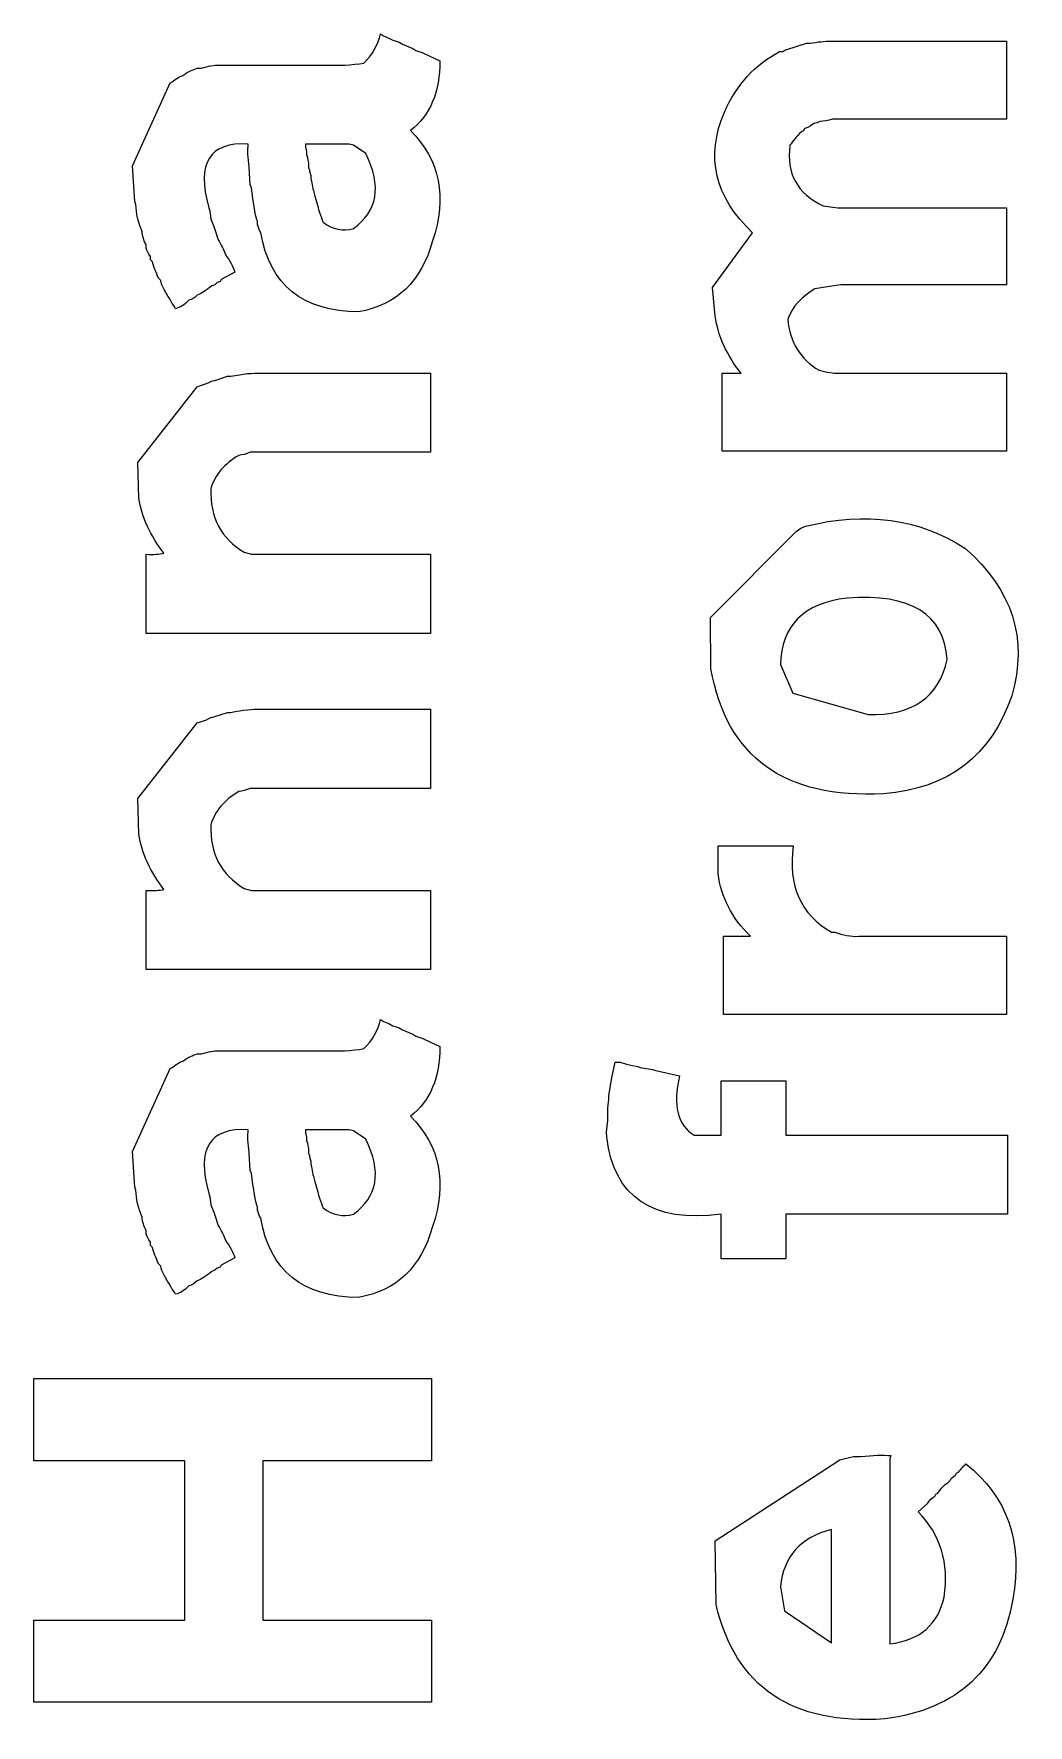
# Model space of a CAD drawing. Header units: millimetres. Extents: x 20 to 320, y 25 to 75.
# Drawn here: x 268.89 to 273.87, y 47.09 to 55.58 of the extents above; entities that cross this region are included whole.
import ezdxf

# ---------------------------------------------------------------- set-up
doc = ezdxf.new("R2010")
doc.units = ezdxf.units.MM
doc.layers.get('0').update_dxf_attribs({"lineweight": 25, "true_color": 0x000000})

msp = doc.modelspace()

# ---------------------------------------------------------------- linework, layer by layer
at = {"color": 3, "lineweight": 0, "true_color": 0x00ff00}
for p, q in [((270.6245, 55.5759), (270.6402, 55.5653)), ((270.6402, 55.5653), (270.6662, 55.555)), ((270.6662, 55.555), (270.6872, 55.5446)), ((270.6872, 55.5446), (270.7028, 55.5393)), ((270.7028, 55.5393), (270.7185, 55.534)), ((270.7185, 55.534), (270.7342, 55.5236)), ((270.7342, 55.5236), (270.7862, 55.5026)), ((270.7862, 55.5026), (270.8018, 55.4923)), ((270.8018, 55.4923), (270.8175, 55.487)), ((272.6632, 55.4973), (272.7622, 55.5287)), ((272.7622, 55.5287), (272.7778, 55.5287)), ((272.8825, 55.539), (273.765, 55.539)), ((273.765, 55.539), (273.765, 55.4503)), ((269.7053, 55.4036), (269.7263, 55.4036)), ((269.815, 55.4193), (270.3266, 55.4193)), ((270.8175, 55.487), (270.8332, 55.482)), ((270.8332, 55.482), (270.8438, 55.4766)), ((270.8438, 55.4766), (270.9221, 55.44)), ((272.6265, 55.4867), (272.6422, 55.4867)), ((273.765, 55.4503), (273.765, 55.4294)), ((273.765, 55.4294), (273.765, 55.4034)), ((273.765, 55.4034), (273.765, 55.3354)), ((269.3803, 54.914), (269.5697, 55.3303)), ((269.5697, 55.3303), (269.58, 55.3357)), ((273.765, 55.3354), (273.765, 55.3144)), ((273.765, 55.3144), (273.765, 55.2257)), ((273.765, 55.2257), (273.765, 55.2101)), ((273.765, 55.2101), (273.765, 55.1474)), ((272.7465, 55.0898), (272.7362, 55.0847)), ((272.7518, 55.1004), (272.7465, 55.0898)), ((272.9555, 55.1474), (272.8928, 55.1474)), ((272.9711, 55.1474), (272.9555, 55.1474)), ((273.0598, 55.1474), (272.9711, 55.1474)), ((273.0808, 55.1474), (273.0598, 55.1474)), ((273.1487, 55.1474), (273.0808, 55.1474)), ((273.2427, 55.1474), (273.1487, 55.1474)), ((273.2584, 55.1474), (273.2427, 55.1474)), ((273.3314, 55.1474), (273.2584, 55.1474)), ((273.368, 55.1474), (273.3314, 55.1474)), ((273.441, 55.1474), (273.368, 55.1474)), ((273.5037, 55.1474), (273.441, 55.1474)), ((273.5194, 55.1474), (273.5037, 55.1474)), ((273.6083, 55.1474), (273.5194, 55.1474)), ((273.629, 55.1474), (273.6083, 55.1474)), ((273.65, 55.1474), (273.629, 55.1474)), ((273.671, 55.1474), (273.65, 55.1474)), ((273.7387, 55.1474), (273.671, 55.1474)), ((273.765, 55.1474), (273.7387, 55.1474)), ((270.3529, 55.0224), (270.2483, 55.0224)), ((270.2483, 55.0224), (270.2483, 55.0067)), ((270.2483, 55.0067), (270.2536, 54.9857)), ((270.2536, 54.9857), (270.2536, 54.9701)), ((270.3686, 55.0224), (270.3529, 55.0224)), ((270.3892, 55.0224), (270.3686, 55.0224)), ((270.4049, 55.0224), (270.3892, 55.0224)), ((270.4312, 55.0224), (270.4049, 55.0224)), ((270.4469, 55.0224), (270.4312, 55.0224)), ((270.4676, 55.0224), (270.4469, 55.0224)), ((270.4885, 55.0171), (270.4676, 55.0224)), ((270.5512, 54.9754), (270.4885, 55.0171)), ((269.3921, 54.7351), (269.3803, 54.914)), ((269.9716, 54.8187), (269.9663, 54.9074)), ((270.2639, 54.9181), (270.2639, 54.9024)), ((269.977, 54.8031), (269.9716, 54.8187)), ((270.2692, 54.8867), (270.2746, 54.8657)), ((270.2746, 54.8657), (270.2746, 54.8501)), ((270.2746, 54.8501), (270.2796, 54.8291)), ((270.2796, 54.8291), (270.2849, 54.7978)), ((269.3974, 54.7194), (269.3921, 54.7351)), ((269.982, 54.7614), (269.977, 54.8031)), ((269.9976, 54.6671), (269.982, 54.7614)), ((270.2902, 54.7821), (270.2952, 54.7614)), ((270.2952, 54.7614), (270.3006, 54.7457)), ((269.7627, 54.7038), (269.768, 54.6881)), ((269.768, 54.6881), (269.7733, 54.6464)), ((269.7733, 54.6464), (269.789, 54.6098)), ((270.003, 54.6514), (269.9976, 54.6671)), ((272.8458, 54.7138), (272.8825, 54.7088)), ((272.8825, 54.7088), (272.9188, 54.7035)), ((272.9188, 54.7035), (273.765, 54.7035)), ((273.765, 54.7035), (273.765, 54.6825)), ((273.765, 54.6825), (273.765, 54.6668)), ((273.765, 54.6668), (273.765, 54.5728)), ((269.789, 54.6098), (269.794, 54.5941)), ((269.794, 54.5941), (269.8097, 54.5418)), ((270.0083, 54.6201), (270.0083, 54.6358)), ((272.2904, 54.3028), (272.4909, 54.5782)), ((273.765, 54.5728), (273.765, 54.5052)), ((269.4494, 54.5001), (269.4494, 54.5158)), ((273.765, 54.5052), (273.765, 54.4842)), ((273.765, 54.4842), (273.765, 54.3955)), ((269.4704, 54.4428), (269.4704, 54.4585)), ((269.4807, 54.4322), (269.4704, 54.4428)), ((273.765, 54.3955), (273.765, 54.3799)), ((269.5227, 54.3382), (269.512, 54.3488)), ((269.794, 54.3175), (269.7783, 54.3122)), ((269.8046, 54.3278), (269.794, 54.3175)), ((269.8203, 54.3332), (269.8046, 54.3278)), ((269.8253, 54.3435), (269.8203, 54.3332)), ((269.8933, 54.3801), (269.8253, 54.3435)), ((272.3029, 54.1606), (272.2904, 54.3028)), ((272.8981, 54.3119), (272.8041, 54.2962)), ((272.9345, 54.3172), (272.8981, 54.3119)), ((272.9501, 54.3172), (272.9345, 54.3172)), ((273.0024, 54.3172), (272.9501, 54.3172)), ((273.0704, 54.3172), (273.0024, 54.3172)), ((273.1224, 54.3172), (273.0704, 54.3172)), ((273.1904, 54.3172), (273.1224, 54.3172)), ((273.2061, 54.3172), (273.1904, 54.3172)), ((273.2271, 54.3172), (273.2061, 54.3172)), ((273.2477, 54.3172), (273.2271, 54.3172)), ((273.2687, 54.3172), (273.2477, 54.3172)), ((273.2897, 54.3172), (273.2687, 54.3172)), ((273.3837, 54.3172), (273.2897, 54.3172)), ((273.4047, 54.3172), (273.3837, 54.3172)), ((273.4204, 54.3172), (273.4047, 54.3172)), ((273.441, 54.3172), (273.4204, 54.3172)), ((273.462, 54.3172), (273.441, 54.3172)), ((273.556, 54.3172), (273.462, 54.3172)), ((273.577, 54.3172), (273.556, 54.3172)), ((273.5927, 54.3172), (273.577, 54.3172)), ((273.6133, 54.3172), (273.5927, 54.3172)), ((273.6343, 54.3172), (273.6133, 54.3172)), ((273.6553, 54.3172), (273.6343, 54.3172)), ((273.723, 54.3172), (273.6553, 54.3172)), ((273.7387, 54.3172), (273.723, 54.3172)), ((273.765, 54.3172), (273.7387, 54.3172)), ((273.765, 54.3799), (273.765, 54.3172)), ((269.58, 54.2235), (269.5747, 54.2338)), ((269.5904, 54.2078), (269.58, 54.2235)), ((269.5957, 54.1972), (269.5904, 54.2078)), ((269.4071, 53.426), (269.7053, 53.8059)), ((269.7053, 53.8059), (269.721, 53.8112)), ((269.721, 53.8112), (269.7367, 53.8162)), ((269.7367, 53.8162), (269.7523, 53.8216)), ((269.794, 53.8372), (269.8567, 53.8582)), ((269.8567, 53.8582), (269.8723, 53.8582)), ((270.0239, 53.8739), (270.8751, 53.8739)), ((270.8751, 53.8739), (270.8751, 53.7692)), ((272.3392, 53.8366), (272.3392, 53.8733)), ((272.3392, 53.8733), (272.4332, 53.8733)), ((272.3392, 53.795), (272.3392, 53.8366)), ((272.3392, 53.706), (272.3392, 53.795)), ((272.9241, 53.8733), (273.765, 53.8733)), ((273.765, 53.8733), (273.765, 53.7843)), ((270.8751, 53.7692), (270.8751, 53.7432)), ((270.8751, 53.7432), (270.8751, 53.7276)), ((270.8751, 53.7276), (270.8751, 53.7066)), ((270.8751, 53.7066), (270.8751, 53.6859)), ((272.3392, 53.6853), (272.3392, 53.706)), ((273.765, 53.7843), (273.765, 53.7636)), ((273.765, 53.7636), (273.765, 53.7373)), ((273.765, 53.7373), (273.765, 53.6696)), ((270.8751, 53.6859), (270.8751, 53.6649)), ((270.8751, 53.6649), (270.8751, 53.6439)), ((270.8751, 53.6439), (270.8751, 53.5553)), ((272.3392, 53.6173), (272.3392, 53.6853)), ((273.765, 53.6696), (273.765, 53.6487)), ((273.765, 53.6487), (273.765, 53.56)), ((270.8751, 53.5553), (270.8751, 53.5396)), ((270.8751, 53.5396), (270.8751, 53.477)), ((272.3392, 53.5913), (272.3392, 53.6173)), ((272.3392, 53.5703), (272.3392, 53.5913)), ((272.3392, 53.4817), (272.3392, 53.5703)), ((273.765, 53.56), (273.765, 53.5443)), ((273.765, 53.5443), (273.765, 53.4817)), ((269.9926, 53.477), (269.9716, 53.477)), ((270.0866, 53.477), (269.9926, 53.477)), ((270.1073, 53.477), (270.0866, 53.477)), ((270.1229, 53.477), (270.1073, 53.477)), ((270.1386, 53.477), (270.1229, 53.477)), ((270.2326, 53.477), (270.1386, 53.477)), ((270.2849, 53.477), (270.2326, 53.477)), ((270.3422, 53.477), (270.2849, 53.477)), ((270.3632, 53.477), (270.3422, 53.477)), ((270.4676, 53.477), (270.3632, 53.477)), ((270.4832, 53.477), (270.4676, 53.477)), ((270.5042, 53.477), (270.4832, 53.477)), ((270.5199, 53.477), (270.5042, 53.477)), ((270.5462, 53.477), (270.5199, 53.477)), ((270.6035, 53.477), (270.5462, 53.477)), ((270.6765, 53.477), (270.6035, 53.477)), ((270.7812, 53.477), (270.6765, 53.477)), ((270.7968, 53.477), (270.7812, 53.477)), ((270.8175, 53.477), (270.7968, 53.477)), ((270.8332, 53.477), (270.8175, 53.477)), ((270.8595, 53.477), (270.8332, 53.477)), ((270.8751, 53.477), (270.8595, 53.477)), ((272.4019, 53.4817), (272.3392, 53.4817)), ((272.4175, 53.4817), (272.4019, 53.4817)), ((272.5065, 53.4817), (272.4175, 53.4817)), ((272.5272, 53.4817), (272.5065, 53.4817)), ((272.5482, 53.4817), (272.5272, 53.4817)), ((272.5692, 53.4817), (272.5482, 53.4817)), ((272.5899, 53.4817), (272.5692, 53.4817)), ((272.6475, 53.4817), (272.5899, 53.4817)), ((272.7415, 53.4817), (272.6475, 53.4817)), ((272.7622, 53.4817), (272.7415, 53.4817)), ((272.7935, 53.4817), (272.7622, 53.4817)), ((272.8198, 53.4817), (272.7935, 53.4817)), ((272.8511, 53.4817), (272.8198, 53.4817)), ((272.9398, 53.4817), (272.8511, 53.4817)), ((272.9711, 53.4817), (272.9398, 53.4817)), ((273.0078, 53.4817), (272.9711, 53.4817)), ((273.0391, 53.4817), (273.0078, 53.4817)), ((273.0754, 53.4817), (273.0391, 53.4817)), ((273.1068, 53.4817), (273.0754, 53.4817)), ((273.1434, 53.4817), (273.1068, 53.4817)), ((273.1801, 53.4817), (273.1434, 53.4817)), ((273.2427, 53.4817), (273.1801, 53.4817)), ((273.2584, 53.4817), (273.2427, 53.4817)), ((273.3471, 53.4817), (273.2584, 53.4817)), ((273.368, 53.4817), (273.3471, 53.4817)), ((273.436, 53.4817), (273.368, 53.4817)), ((273.462, 53.4817), (273.436, 53.4817)), ((273.483, 53.4817), (273.462, 53.4817)), ((273.509, 53.4817), (273.483, 53.4817)), ((273.53, 53.4817), (273.509, 53.4817)), ((273.5664, 53.4817), (273.53, 53.4817)), ((273.671, 53.4817), (273.5664, 53.4817)), ((273.6867, 53.4817), (273.671, 53.4817)), ((273.7073, 53.4817), (273.6867, 53.4817)), ((273.723, 53.4817), (273.7073, 53.4817)), ((273.7493, 53.4817), (273.723, 53.4817)), ((273.765, 53.4817), (273.7493, 53.4817)), ((269.413, 53.2473), (269.4071, 53.426)), ((272.2799, 52.6479), (272.7102, 53.08)), ((269.4494, 52.9024), (269.4494, 52.965)), ((269.9403, 52.9757), (269.977, 52.965)), ((269.977, 52.965), (270.8751, 52.965)), ((270.8751, 52.965), (270.8751, 52.8607)), ((269.4494, 52.8867), (269.4494, 52.9024)), ((269.4494, 52.7981), (269.4494, 52.8867)), ((270.8751, 52.8607), (270.8751, 52.8347)), ((269.4494, 52.7771), (269.4494, 52.7981)), ((269.4494, 52.7564), (269.4494, 52.7771)), ((270.8751, 52.8347), (270.8751, 52.8191)), ((270.8751, 52.8191), (270.8751, 52.7981)), ((270.8751, 52.7981), (270.8751, 52.7771)), ((270.8751, 52.7771), (270.8751, 52.7564)), ((269.4494, 52.7354), (269.4494, 52.7564)), ((269.4494, 52.7144), (269.4494, 52.7354)), ((269.4494, 52.6988), (269.4494, 52.7144)), ((269.4494, 52.6728), (269.4494, 52.6988)), ((270.8751, 52.7564), (270.8751, 52.7354)), ((270.8751, 52.7354), (270.8751, 52.6467)), ((269.4494, 52.5684), (269.4494, 52.6728)), ((270.8751, 52.6467), (270.8751, 52.6311)), ((270.8751, 52.6311), (270.8751, 52.5684)), ((272.2819, 52.3908), (272.2799, 52.6479)), ((269.512, 52.5684), (269.4494, 52.5684)), ((269.5277, 52.5684), (269.512, 52.5684)), ((269.6167, 52.5684), (269.5277, 52.5684)), ((269.6374, 52.5684), (269.6167, 52.5684)), ((269.6583, 52.5684), (269.6374, 52.5684)), ((269.6793, 52.5684), (269.6583, 52.5684)), ((269.7, 52.5684), (269.6793, 52.5684)), ((269.7577, 52.5684), (269.7, 52.5684)), ((269.8516, 52.5684), (269.7577, 52.5684)), ((269.8723, 52.5684), (269.8516, 52.5684)), ((269.9036, 52.5684), (269.8723, 52.5684)), ((269.93, 52.5684), (269.9036, 52.5684)), ((269.9613, 52.5684), (269.93, 52.5684)), ((270.0499, 52.5684), (269.9613, 52.5684)), ((270.0813, 52.5684), (270.0499, 52.5684)), ((270.1179, 52.5684), (270.0813, 52.5684)), ((270.1493, 52.5684), (270.1179, 52.5684)), ((270.1856, 52.5684), (270.1493, 52.5684)), ((270.2169, 52.5684), (270.1856, 52.5684)), ((270.2536, 52.5684), (270.2169, 52.5684)), ((270.2902, 52.5684), (270.2536, 52.5684)), ((270.3529, 52.5684), (270.2902, 52.5684)), ((270.3686, 52.5684), (270.3529, 52.5684)), ((270.4572, 52.5684), (270.3686, 52.5684)), ((270.4782, 52.5684), (270.4572, 52.5684)), ((270.5462, 52.5684), (270.4782, 52.5684)), ((270.5722, 52.5684), (270.5462, 52.5684)), ((270.5932, 52.5684), (270.5722, 52.5684)), ((270.6192, 52.5684), (270.5932, 52.5684)), ((270.6402, 52.5684), (270.6192, 52.5684)), ((270.6765, 52.5684), (270.6402, 52.5684)), ((270.7812, 52.5684), (270.6765, 52.5684)), ((270.7968, 52.5684), (270.7812, 52.5684)), ((270.8175, 52.5684), (270.7968, 52.5684)), ((270.8332, 52.5684), (270.8175, 52.5684)), ((270.8595, 52.5684), (270.8332, 52.5684)), ((270.8751, 52.5684), (270.8595, 52.5684)), ((272.6318, 52.4115), (272.6931, 52.2693)), ((272.6931, 52.2693), (273.0704, 52.1609)), ((270.0239, 52.1875), (270.8751, 52.1875)), ((270.8751, 52.1875), (270.8751, 52.0828)), ((269.4071, 51.7396), (269.7053, 52.1195)), ((269.7053, 52.1195), (269.721, 52.1248)), ((269.721, 52.1248), (269.7367, 52.1298)), ((269.7367, 52.1298), (269.7523, 52.1352)), ((269.794, 52.1508), (269.8567, 52.1718)), ((269.8567, 52.1718), (269.8723, 52.1718)), ((270.8751, 52.0828), (270.8751, 52.0568)), ((270.8751, 52.0568), (270.8751, 52.0412)), ((270.8751, 52.0412), (270.8751, 52.0202)), ((270.8751, 52.0202), (270.8751, 51.9995)), ((270.8751, 51.9995), (270.8751, 51.9785)), ((270.8751, 51.9785), (270.8751, 51.9575)), ((270.8751, 51.9575), (270.8751, 51.8689)), ((270.8751, 51.8689), (270.8751, 51.8532)), ((270.8751, 51.8532), (270.8751, 51.7905)), ((269.9926, 51.7905), (269.9716, 51.7905)), ((270.0866, 51.7905), (269.9926, 51.7905)), ((270.1073, 51.7905), (270.0866, 51.7905)), ((270.1229, 51.7905), (270.1073, 51.7905)), ((270.1386, 51.7905), (270.1229, 51.7905)), ((270.2326, 51.7905), (270.1386, 51.7905)), ((270.2849, 51.7905), (270.2326, 51.7905)), ((270.3422, 51.7905), (270.2849, 51.7905)), ((270.3632, 51.7905), (270.3422, 51.7905)), ((270.4676, 51.7905), (270.3632, 51.7905)), ((270.4832, 51.7905), (270.4676, 51.7905)), ((270.5042, 51.7905), (270.4832, 51.7905)), ((270.5199, 51.7905), (270.5042, 51.7905)), ((270.5462, 51.7905), (270.5199, 51.7905)), ((270.6035, 51.7905), (270.5462, 51.7905)), ((270.6765, 51.7905), (270.6035, 51.7905)), ((270.7812, 51.7905), (270.6765, 51.7905)), ((270.7968, 51.7905), (270.7812, 51.7905)), ((270.8175, 51.7905), (270.7968, 51.7905)), ((270.8332, 51.7905), (270.8175, 51.7905)), ((270.8595, 51.7905), (270.8332, 51.7905)), ((270.8751, 51.7905), (270.8595, 51.7905)), ((269.413, 51.5609), (269.4071, 51.7396)), ((272.3185, 51.3987), (272.3185, 51.5033)), ((272.3185, 51.5033), (272.6945, 51.5033)), ((272.3185, 51.383), (272.3185, 51.3987)), ((272.3185, 51.3623), (272.3185, 51.383)), ((269.4494, 51.216), (269.4494, 51.2786)), ((269.9403, 51.2893), (269.977, 51.2786)), ((269.977, 51.2786), (270.8751, 51.2786)), ((270.8751, 51.2786), (270.8751, 51.1743)), ((269.4494, 51.2003), (269.4494, 51.216)), ((269.4494, 51.1117), (269.4494, 51.2003)), ((270.8751, 51.1743), (270.8751, 51.1483)), ((269.4494, 51.0907), (269.4494, 51.1117)), ((269.4494, 51.07), (269.4494, 51.0907)), ((270.8751, 51.1483), (270.8751, 51.1327)), ((270.8751, 51.1327), (270.8751, 51.1117)), ((270.8751, 51.1117), (270.8751, 51.0907)), ((270.8751, 51.0907), (270.8751, 51.07)), ((269.4494, 51.049), (269.4494, 51.07)), ((269.4494, 51.028), (269.4494, 51.049)), ((269.4494, 51.0124), (269.4494, 51.028)), ((269.4494, 50.9863), (269.4494, 51.0124)), ((270.8751, 51.07), (270.8751, 51.049)), ((270.8751, 51.049), (270.8751, 50.9603)), ((272.3446, 50.9861), (272.3446, 51.0487)), ((272.3446, 51.0487), (272.4802, 51.0487)), ((272.8875, 51.0697), (272.9031, 51.0697)), ((273.0234, 51.0487), (273.765, 51.0487)), ((273.765, 51.0487), (273.765, 50.9601)), ((269.4494, 50.882), (269.4494, 50.9863)), ((270.8751, 50.9603), (270.8751, 50.9447)), ((270.8751, 50.9447), (270.8751, 50.882)), ((272.3446, 50.9704), (272.3446, 50.9861)), ((272.3446, 50.8817), (272.3446, 50.9704)), ((273.765, 50.9601), (273.765, 50.9391)), ((273.765, 50.9391), (273.765, 50.9131)), ((273.765, 50.9131), (273.765, 50.8451)), ((269.512, 50.882), (269.4494, 50.882)), ((269.5277, 50.882), (269.512, 50.882)), ((269.6167, 50.882), (269.5277, 50.882)), ((269.6374, 50.882), (269.6167, 50.882)), ((269.6583, 50.882), (269.6374, 50.882)), ((269.6793, 50.882), (269.6583, 50.882)), ((269.7, 50.882), (269.6793, 50.882)), ((269.7577, 50.882), (269.7, 50.882)), ((269.8516, 50.882), (269.7577, 50.882)), ((269.8723, 50.882), (269.8516, 50.882)), ((269.9036, 50.882), (269.8723, 50.882)), ((269.93, 50.882), (269.9036, 50.882)), ((269.9613, 50.882), (269.93, 50.882)), ((270.0499, 50.882), (269.9613, 50.882)), ((270.0813, 50.882), (270.0499, 50.882)), ((270.1179, 50.882), (270.0813, 50.882)), ((270.1493, 50.882), (270.1179, 50.882)), ((270.1856, 50.882), (270.1493, 50.882)), ((270.2169, 50.882), (270.1856, 50.882)), ((270.2536, 50.882), (270.2169, 50.882)), ((270.2902, 50.882), (270.2536, 50.882)), ((270.3529, 50.882), (270.2902, 50.882)), ((270.3686, 50.882), (270.3529, 50.882)), ((270.4572, 50.882), (270.3686, 50.882)), ((270.4782, 50.882), (270.4572, 50.882)), ((270.5462, 50.882), (270.4782, 50.882)), ((270.5722, 50.882), (270.5462, 50.882)), ((270.5932, 50.882), (270.5722, 50.882)), ((270.6192, 50.882), (270.5932, 50.882)), ((270.6402, 50.882), (270.6192, 50.882)), ((270.6765, 50.882), (270.6402, 50.882)), ((270.7812, 50.882), (270.6765, 50.882)), ((270.7968, 50.882), (270.7812, 50.882)), ((270.8175, 50.882), (270.7968, 50.882)), ((270.8332, 50.882), (270.8175, 50.882)), ((270.8595, 50.882), (270.8332, 50.882)), ((270.8751, 50.882), (270.8595, 50.882)), ((272.3446, 50.8607), (272.3446, 50.8817)), ((272.3446, 50.7931), (272.3446, 50.8607)), ((273.765, 50.8451), (273.765, 50.8244)), ((273.765, 50.8244), (273.765, 50.7354)), ((272.3446, 50.7668), (272.3446, 50.7931)), ((272.3446, 50.7461), (272.3446, 50.7668)), ((272.3446, 50.6571), (272.3446, 50.7461)), ((272.4072, 50.6571), (272.3446, 50.6571)), ((272.4229, 50.6571), (272.4072, 50.6571)), ((272.5115, 50.6571), (272.4229, 50.6571)), ((272.5325, 50.6571), (272.5115, 50.6571)), ((272.5535, 50.6571), (272.5325, 50.6571)), ((272.5742, 50.6571), (272.5535, 50.6571)), ((272.5952, 50.6571), (272.5742, 50.6571)), ((272.6525, 50.6571), (272.5952, 50.6571)), ((272.7465, 50.6571), (272.6525, 50.6571)), ((272.7675, 50.6571), (272.7465, 50.6571)), ((272.7988, 50.6571), (272.7675, 50.6571)), ((272.8248, 50.6571), (272.7988, 50.6571)), ((272.8561, 50.6571), (272.8248, 50.6571)), ((272.8928, 50.6571), (272.8561, 50.6571)), ((272.9241, 50.6571), (272.8928, 50.6571)), ((272.9608, 50.6571), (272.9241, 50.6571)), ((273.1224, 50.6571), (272.9608, 50.6571)), ((273.1381, 50.6571), (273.1224, 50.6571)), ((273.1538, 50.6571), (273.1381, 50.6571)), ((273.2584, 50.6571), (273.1538, 50.6571)), ((273.3001, 50.6571), (273.2584, 50.6571)), ((273.3417, 50.6571), (273.3001, 50.6571)), ((273.3837, 50.6571), (273.3417, 50.6571)), ((273.4254, 50.6571), (273.3837, 50.6571)), ((273.53, 50.6571), (273.4254, 50.6571)), ((273.5664, 50.6571), (273.53, 50.6571)), ((273.671, 50.6571), (273.5664, 50.6571)), ((273.6867, 50.6571), (273.671, 50.6571)), ((273.7073, 50.6571), (273.6867, 50.6571)), ((273.723, 50.6571), (273.7073, 50.6571)), ((273.7493, 50.6571), (273.723, 50.6571)), ((273.765, 50.6571), (273.7493, 50.6571)), ((273.765, 50.7354), (273.765, 50.7198)), ((273.765, 50.7198), (273.765, 50.6571)), ((270.6245, 50.6317), (270.6402, 50.6211)), ((270.6402, 50.6211), (270.6662, 50.6107)), ((270.6662, 50.6107), (270.6872, 50.6004)), ((270.6872, 50.6004), (270.7028, 50.5951)), ((270.7028, 50.5951), (270.7185, 50.5897)), ((270.7185, 50.5897), (270.7342, 50.5794)), ((270.7342, 50.5794), (270.7862, 50.5584)), ((270.7862, 50.5584), (270.8018, 50.5481)), ((270.8018, 50.5481), (270.8175, 50.5427)), ((270.8175, 50.5427), (270.8332, 50.5377)), ((270.8332, 50.5377), (270.8438, 50.5324)), ((270.8438, 50.5324), (270.9221, 50.4957)), ((269.7053, 50.4594), (269.7263, 50.4594)), ((269.815, 50.4751), (270.3266, 50.4751)), ((271.7857, 50.3391), (271.8013, 50.4174)), ((271.8013, 50.4174), (271.8276, 50.4174)), ((271.8276, 50.4174), (271.859, 50.4068)), ((271.859, 50.4068), (271.8796, 50.4018)), ((271.8796, 50.4018), (271.9163, 50.3965)), ((269.3803, 49.9697), (269.5697, 50.3861)), ((269.5697, 50.3861), (269.58, 50.3914)), ((271.77, 50.2502), (271.7857, 50.3391)), ((271.9163, 50.3965), (271.9266, 50.3911)), ((271.9266, 50.3911), (271.9893, 50.3808)), ((271.9893, 50.3808), (272.005, 50.3755)), ((272.005, 50.3755), (272.1253, 50.3495)), ((272.3342, 50.2188), (272.3342, 50.3235)), ((272.3342, 50.3235), (272.6578, 50.3235)), ((272.6578, 50.3235), (272.6578, 50.2502)), ((271.77, 50.2295), (271.77, 50.2502)), ((272.6578, 50.2502), (272.6578, 50.2345)), ((272.6578, 50.2345), (272.6578, 50.2085)), ((271.765, 50.1562), (271.765, 50.1718)), ((271.765, 50.1405), (271.765, 50.1562)), ((272.3342, 50.2032), (272.3342, 50.2188)), ((272.3342, 50.1825), (272.3342, 50.2032)), ((272.3342, 50.1668), (272.3342, 50.1825)), ((272.3342, 50.1405), (272.3342, 50.1668)), ((272.6578, 50.2085), (272.6578, 50.1928)), ((272.6578, 50.1928), (272.6578, 50.1718)), ((272.6578, 50.1718), (272.6578, 50.1562)), ((272.6578, 50.1562), (272.6578, 50.0518)), ((270.3529, 50.0781), (270.2483, 50.0781)), ((270.2483, 50.0781), (270.2483, 50.0625)), ((270.2483, 50.0625), (270.2536, 50.0415)), ((270.3686, 50.0781), (270.3529, 50.0781)), ((270.3892, 50.0781), (270.3686, 50.0781)), ((270.4049, 50.0781), (270.3892, 50.0781)), ((270.4312, 50.0781), (270.4049, 50.0781)), ((270.4469, 50.0781), (270.4312, 50.0781)), ((270.4676, 50.0781), (270.4469, 50.0781)), ((270.4885, 50.0728), (270.4676, 50.0781)), ((270.5512, 50.0311), (270.4885, 50.0728)), ((271.7584, 50.0656), (271.765, 50.1248)), ((271.7597, 50.0415), (271.7584, 50.0656)), ((271.765, 50.1248), (271.765, 50.1405)), ((272.3342, 50.1248), (272.3342, 50.1405)), ((272.3342, 50.0518), (272.3342, 50.1248)), ((270.2536, 50.0415), (270.2536, 50.0258)), ((270.2639, 49.9738), (270.2639, 49.9582)), ((272.1982, 50.0518), (272.3342, 50.0518)), ((272.6578, 50.0518), (273.77, 50.0518)), ((273.77, 50.0518), (273.77, 49.9472)), ((269.3921, 49.7909), (269.3803, 49.9697)), ((269.9716, 49.8745), (269.9663, 49.9632)), ((270.2692, 49.9425), (270.2746, 49.9215)), ((270.2746, 49.9215), (270.2746, 49.9058)), ((270.2746, 49.9058), (270.2796, 49.8848)), ((273.77, 49.9472), (273.77, 49.9212)), ((273.77, 49.9212), (273.77, 49.9055)), ((273.77, 49.9055), (273.77, 49.8846)), ((269.977, 49.8588), (269.9716, 49.8745)), ((269.982, 49.8172), (269.977, 49.8588)), ((269.9976, 49.7229), (269.982, 49.8172)), ((270.2796, 49.8848), (270.2849, 49.8535)), ((270.2902, 49.8379), (270.2952, 49.8172)), ((270.2952, 49.8172), (270.3006, 49.8015)), ((273.77, 49.8846), (273.77, 49.8639)), ((273.77, 49.8639), (273.77, 49.8429)), ((273.77, 49.8429), (273.77, 49.8219)), ((273.77, 49.8219), (273.77, 49.7332)), ((269.3974, 49.7752), (269.3921, 49.7909)), ((269.7627, 49.7595), (269.768, 49.7439)), ((269.768, 49.7439), (269.7733, 49.7022)), ((270.003, 49.7072), (269.9976, 49.7229)), ((273.77, 49.7332), (273.77, 49.7176)), ((269.7733, 49.7022), (269.789, 49.6655)), ((269.789, 49.6655), (269.794, 49.6499)), ((269.794, 49.6499), (269.8097, 49.5976)), ((270.0083, 49.6759), (270.0083, 49.6915)), ((272.3342, 49.5609), (272.3342, 49.6549)), ((272.7205, 49.6549), (272.6578, 49.6549)), ((272.6578, 49.6549), (272.6578, 49.6026)), ((272.7362, 49.6549), (272.7205, 49.6549)), ((272.8248, 49.6549), (272.7362, 49.6549)), ((272.8458, 49.6549), (272.8248, 49.6549)), ((272.8668, 49.6549), (272.8458, 49.6549)), ((272.8875, 49.6549), (272.8668, 49.6549)), ((272.9085, 49.6549), (272.8875, 49.6549)), ((272.9658, 49.6549), (272.9085, 49.6549)), ((273.0598, 49.6549), (272.9658, 49.6549)), ((273.0808, 49.6549), (273.0598, 49.6549)), ((273.1121, 49.6549), (273.0808, 49.6549)), ((273.1381, 49.6549), (273.1121, 49.6549)), ((273.1694, 49.6549), (273.1381, 49.6549)), ((273.2061, 49.6549), (273.1694, 49.6549)), ((273.2374, 49.6549), (273.2061, 49.6549)), ((273.2741, 49.6549), (273.2374, 49.6549)), ((273.436, 49.6549), (273.2741, 49.6549)), ((273.4517, 49.6549), (273.436, 49.6549)), ((273.4674, 49.6549), (273.4517, 49.6549)), ((273.509, 49.6549), (273.4674, 49.6549)), ((273.5507, 49.6549), (273.509, 49.6549)), ((273.6553, 49.6549), (273.5507, 49.6549)), ((273.671, 49.6549), (273.6553, 49.6549)), ((273.6867, 49.6549), (273.671, 49.6549)), ((273.7283, 49.6549), (273.6867, 49.6549)), ((273.77, 49.6549), (273.7283, 49.6549)), ((273.77, 49.7176), (273.77, 49.6549)), ((269.4494, 49.5559), (269.4494, 49.5716)), ((272.3342, 49.5399), (272.3342, 49.5609)), ((272.6578, 49.6026), (272.6578, 49.5819)), ((272.6578, 49.5819), (272.6578, 49.5609)), ((272.6578, 49.5609), (272.6578, 49.5453)), ((269.4704, 49.4986), (269.4704, 49.5142)), ((269.4807, 49.4879), (269.4704, 49.4986)), ((272.3342, 49.5243), (272.3342, 49.5399)), ((272.3342, 49.5036), (272.3342, 49.5243)), ((272.3342, 49.4826), (272.3342, 49.5036)), ((272.3342, 49.4303), (272.3342, 49.4826)), ((272.6578, 49.5453), (272.6578, 49.5243)), ((272.6578, 49.5243), (272.6578, 49.4303)), ((269.5227, 49.3939), (269.512, 49.4046)), ((269.8046, 49.3836), (269.794, 49.3733)), ((269.8203, 49.3889), (269.8046, 49.3836)), ((269.8253, 49.3993), (269.8203, 49.3889)), ((269.8933, 49.4359), (269.8253, 49.3993)), ((272.3969, 49.4303), (272.3342, 49.4303)), ((272.4125, 49.4303), (272.3969, 49.4303)), ((272.5012, 49.4303), (272.4125, 49.4303)), ((272.5222, 49.4303), (272.5012, 49.4303)), ((272.5899, 49.4303), (272.5222, 49.4303)), ((272.6162, 49.4303), (272.5899, 49.4303)), ((272.6368, 49.4303), (272.6162, 49.4303)), ((272.6578, 49.4303), (272.6368, 49.4303)), ((269.794, 49.3733), (269.7783, 49.3679)), ((269.58, 49.2793), (269.5747, 49.2896)), ((269.5904, 49.2636), (269.58, 49.2793)), ((269.5957, 49.253), (269.5904, 49.2636)), ((268.8855, 48.7937), (268.8855, 48.8303)), ((268.8855, 48.8303), (270.8801, 48.8303)), ((268.8855, 48.752), (268.8855, 48.7937)), ((270.8801, 48.8303), (270.8801, 48.7624)), ((268.8855, 48.6634), (268.8855, 48.752)), ((270.8801, 48.7624), (270.8801, 48.7417)), ((270.8801, 48.7417), (270.8801, 48.6477)), ((268.8855, 48.6424), (268.8855, 48.6634)), ((268.8855, 48.6214), (268.8855, 48.6424)), ((268.8855, 48.6007), (268.8855, 48.6214)), ((270.8801, 48.6477), (270.8801, 48.6267)), ((270.8801, 48.6267), (270.8801, 48.6057)), ((268.8855, 48.5067), (268.8855, 48.6007)), ((270.8801, 48.6057), (270.8801, 48.585)), ((270.8801, 48.585), (270.8801, 48.4961)), ((268.8855, 48.4857), (268.8855, 48.5067)), ((268.8855, 48.4177), (268.8855, 48.4857)), ((270.8801, 48.4961), (270.8801, 48.4804)), ((270.8801, 48.4804), (270.8801, 48.4177)), ((268.9481, 48.4177), (268.8855, 48.4177)), ((268.9638, 48.4177), (268.9481, 48.4177)), ((269.0525, 48.4177), (268.9638, 48.4177)), ((269.0734, 48.4177), (269.0525, 48.4177)), ((269.0944, 48.4177), (269.0734, 48.4177)), ((269.1151, 48.4177), (269.0944, 48.4177)), ((269.1361, 48.4177), (269.1151, 48.4177)), ((269.1937, 48.4177), (269.1361, 48.4177)), ((269.2877, 48.4177), (269.1937, 48.4177)), ((269.3084, 48.4177), (269.2877, 48.4177)), ((269.3397, 48.4177), (269.3084, 48.4177)), ((269.3661, 48.4177), (269.3397, 48.4177)), ((269.3974, 48.4177), (269.3661, 48.4177)), ((269.4337, 48.4177), (269.3974, 48.4177)), ((269.5384, 48.4177), (269.4337, 48.4177)), ((269.5747, 48.4177), (269.5384, 48.4177)), ((269.606, 48.4177), (269.5747, 48.4177)), ((269.6427, 48.4177), (269.606, 48.4177)), ((269.6427, 48.3551), (269.6427, 48.4177)), ((270.0969, 48.4177), (270.0343, 48.4177)), ((270.0343, 48.4177), (270.0343, 48.3864)), ((270.0343, 48.3864), (270.0343, 48.3501)), ((270.1126, 48.4177), (270.0969, 48.4177)), ((270.2013, 48.4177), (270.1126, 48.4177)), ((270.2223, 48.4177), (270.2013, 48.4177)), ((270.2432, 48.4177), (270.2223, 48.4177)), ((270.2639, 48.4177), (270.2432, 48.4177)), ((270.2849, 48.4177), (270.2639, 48.4177)), ((270.3422, 48.4177), (270.2849, 48.4177)), ((270.4362, 48.4177), (270.3422, 48.4177)), ((270.4572, 48.4177), (270.4362, 48.4177)), ((270.4885, 48.4177), (270.4572, 48.4177)), ((270.5149, 48.4177), (270.4885, 48.4177)), ((270.5462, 48.4177), (270.5149, 48.4177)), ((270.5825, 48.4177), (270.5462, 48.4177)), ((270.6139, 48.4177), (270.5825, 48.4177)), ((270.6505, 48.4177), (270.6139, 48.4177)), ((270.8125, 48.4177), (270.6505, 48.4177)), ((270.8281, 48.4177), (270.8125, 48.4177)), ((270.8438, 48.4177), (270.8281, 48.4177)), ((270.8801, 48.4177), (270.8438, 48.4177)), ((272.3034, 48.0166), (272.9295, 48.4234)), ((272.9295, 48.4234), (272.9971, 48.4391)), ((272.9971, 48.4391), (273.0338, 48.4391)), ((273.1851, 48.4441), (273.1801, 48.4284)), ((273.1801, 48.4284), (273.1801, 48.4128)), ((273.1801, 48.4128), (273.1801, 48.3084)), ((273.5144, 48.3554), (273.5247, 48.3607)), ((269.6427, 48.3394), (269.6427, 48.3551)), ((269.6427, 48.2508), (269.6427, 48.3394)), ((270.0343, 48.3501), (270.0343, 48.3187)), ((270.0343, 48.3187), (270.0343, 48.2298)), ((273.1801, 48.3084), (273.1801, 48.2928)), ((273.1801, 48.2928), (273.1801, 48.2771)), ((273.1801, 48.2771), (273.1801, 48.1151)), ((273.4567, 48.2981), (273.4724, 48.3084)), ((273.483, 48.3188), (273.488, 48.3294)), ((273.488, 48.3294), (273.4987, 48.3398)), ((273.4987, 48.3398), (273.509, 48.3451)), ((273.509, 48.3451), (273.5144, 48.3554)), ((269.6427, 48.2298), (269.6427, 48.2508)), ((269.6427, 48.1621), (269.6427, 48.2298)), ((270.0343, 48.2298), (270.0343, 48.1984)), ((270.0343, 48.1984), (270.0343, 48.1724)), ((273.3211, 48.1621), (273.368, 48.2041)), ((273.4047, 48.2404), (273.4097, 48.2511)), ((273.4097, 48.2511), (273.4204, 48.2561)), ((269.6427, 48.1358), (269.6427, 48.1621)), ((269.6427, 48.1151), (269.6427, 48.1358)), ((269.6427, 48.0261), (269.6427, 48.1151)), ((270.0343, 48.1724), (270.0343, 48.1411)), ((270.0343, 48.1411), (270.0343, 48.1201)), ((270.0343, 48.1201), (270.0343, 48.0261)), ((273.1801, 48.1151), (273.1801, 48.0788)), ((269.6427, 48.0001), (269.6427, 48.0261)), ((270.0343, 48.0261), (270.0343, 47.9688)), ((272.8875, 47.9691), (272.8875, 48.0735)), ((273.1801, 48.0788), (273.1801, 48.0475)), ((273.1801, 48.0475), (273.1801, 48.0108)), ((269.6427, 47.8958), (269.6427, 48.0001)), ((270.0343, 47.9688), (270.0343, 47.9478)), ((270.0343, 47.9478), (270.0343, 47.9271)), ((272.3079, 47.6975), (272.3034, 48.0166)), ((272.8875, 47.9535), (272.8875, 47.9691)), ((272.8875, 47.9325), (272.8875, 47.9535)), ((273.1801, 48.0108), (273.1801, 47.9795)), ((273.1801, 47.9795), (273.1801, 47.9535)), ((273.1801, 47.9535), (273.1801, 47.9221)), ((269.6427, 47.7912), (269.6427, 47.8958)), ((270.0343, 47.9271), (270.0343, 47.9061)), ((270.0343, 47.9061), (270.0343, 47.8852)), ((270.0343, 47.8852), (270.0343, 47.7965)), ((272.8875, 47.9168), (272.8875, 47.9325)), ((272.8875, 47.8908), (272.8875, 47.9168)), ((272.8875, 47.8752), (272.8875, 47.8908)), ((272.8875, 47.8018), (272.8875, 47.8752)), ((273.1801, 47.9221), (273.1801, 47.9012)), ((273.1801, 47.9012), (273.1801, 47.8072)), ((269.6427, 47.7755), (269.6427, 47.7912)), ((269.6427, 47.7548), (269.6427, 47.7755)), ((270.0343, 47.7965), (270.0343, 47.7808)), ((270.0343, 47.7808), (270.0343, 47.7182)), ((272.6318, 47.7862), (272.6506, 47.666)), ((272.8875, 47.6399), (272.8875, 47.8018)), ((273.1801, 47.8072), (273.1801, 47.7498)), ((269.6427, 47.7392), (269.6427, 47.7548)), ((269.6427, 47.7129), (269.6427, 47.7392)), ((269.6427, 47.6972), (269.6427, 47.7129)), ((269.6427, 47.6765), (269.6427, 47.6972)), ((270.0343, 47.7182), (270.0343, 47.7025)), ((270.0343, 47.7025), (270.0343, 47.6869)), ((270.0343, 47.6869), (270.0343, 47.6189)), ((273.1801, 47.7498), (273.1801, 47.7289)), ((273.1801, 47.7289), (273.1801, 47.7079)), ((273.1801, 47.7079), (273.1801, 47.6872)), ((273.1801, 47.6872), (273.1801, 47.6662)), ((268.8855, 47.5562), (268.8855, 47.6189)), ((268.8855, 47.6189), (269.6427, 47.6189)), ((269.6427, 47.6189), (269.6427, 47.6765)), ((270.0343, 47.6189), (270.8801, 47.6189)), ((270.8801, 47.6189), (270.8801, 47.5512)), ((272.6506, 47.666), (272.8875, 47.5042)), ((272.8875, 47.5722), (272.8875, 47.6399)), ((273.1801, 47.6662), (273.1801, 47.5772)), ((268.8855, 47.5405), (268.8855, 47.5562)), ((268.8855, 47.4519), (268.8855, 47.5405)), ((270.8801, 47.5512), (270.8801, 47.5302)), ((270.8801, 47.5302), (270.8801, 47.4362)), ((272.8875, 47.5356), (272.8875, 47.5722)), ((272.8875, 47.5042), (272.8875, 47.5356)), ((273.1801, 47.5772), (273.1801, 47.5616)), ((273.1801, 47.5616), (273.1801, 47.4989)), ((268.8855, 47.4309), (268.8855, 47.4519)), ((268.8855, 47.4099), (268.8855, 47.4309)), ((270.8801, 47.4362), (270.8801, 47.4152)), ((268.8855, 47.3892), (268.8855, 47.4099)), ((268.8855, 47.2952), (268.8855, 47.3892)), ((270.8801, 47.4152), (270.8801, 47.3942)), ((270.8801, 47.3942), (270.8801, 47.3736)), ((270.8801, 47.3736), (270.8801, 47.2846)), ((268.8855, 47.2743), (268.8855, 47.2952)), ((268.8855, 47.2063), (268.8855, 47.2743)), ((270.8801, 47.2846), (270.8801, 47.2689)), ((270.8801, 47.2689), (270.8801, 47.2063)), ((268.9481, 47.2063), (268.8855, 47.2063)), ((268.9638, 47.2063), (268.9481, 47.2063)), ((269.0525, 47.2063), (268.9638, 47.2063)), ((269.0734, 47.2063), (269.0525, 47.2063)), ((269.0944, 47.2063), (269.0734, 47.2063)), ((269.1151, 47.2063), (269.0944, 47.2063)), ((269.1361, 47.2063), (269.1151, 47.2063)), ((269.1937, 47.2063), (269.1361, 47.2063)), ((269.2877, 47.2063), (269.1937, 47.2063)), ((269.3084, 47.2063), (269.2877, 47.2063)), ((269.3397, 47.2063), (269.3084, 47.2063)), ((269.3661, 47.2063), (269.3397, 47.2063)), ((269.3974, 47.2063), (269.3661, 47.2063)), ((269.4337, 47.2063), (269.3974, 47.2063)), ((269.465, 47.2063), (269.4337, 47.2063)), ((269.5017, 47.2063), (269.465, 47.2063)), ((269.6637, 47.2063), (269.5017, 47.2063)), ((269.6793, 47.2063), (269.6637, 47.2063)), ((269.695, 47.2063), (269.6793, 47.2063)), ((269.7367, 47.2063), (269.695, 47.2063)), ((269.7783, 47.2063), (269.7367, 47.2063)), ((269.8203, 47.2063), (269.7783, 47.2063)), ((269.8567, 47.2063), (269.8203, 47.2063)), ((269.9193, 47.2063), (269.8567, 47.2063)), ((269.935, 47.2063), (269.9193, 47.2063)), ((270.0239, 47.2063), (269.935, 47.2063)), ((270.0446, 47.2063), (270.0239, 47.2063)), ((270.1126, 47.2063), (270.0446, 47.2063)), ((270.1386, 47.2063), (270.1126, 47.2063)), ((270.1596, 47.2063), (270.1386, 47.2063)), ((270.2223, 47.2063), (270.1596, 47.2063)), ((270.2379, 47.2063), (270.2223, 47.2063)), ((270.3266, 47.2063), (270.2379, 47.2063)), ((270.3476, 47.2063), (270.3266, 47.2063)), ((270.4156, 47.2063), (270.3476, 47.2063)), ((270.4416, 47.2063), (270.4156, 47.2063)), ((270.4625, 47.2063), (270.4416, 47.2063)), ((270.4885, 47.2063), (270.4625, 47.2063)), ((270.5095, 47.2063), (270.4885, 47.2063)), ((270.6139, 47.2063), (270.5095, 47.2063)), ((270.6295, 47.2063), (270.6139, 47.2063)), ((270.6715, 47.2063), (270.6295, 47.2063)), ((270.7132, 47.2063), (270.6715, 47.2063)), ((270.8072, 47.2063), (270.7132, 47.2063)), ((270.8281, 47.2063), (270.8072, 47.2063)), ((270.8438, 47.2063), (270.8281, 47.2063)), ((270.8645, 47.2063), (270.8438, 47.2063)), ((270.8801, 47.2063), (270.8645, 47.2063))]:
    msp.add_line(p, q, dxfattribs=at)
for points in [[(270.5409, 55.4296), (270.5851, 55.4723), (270.613, 55.521), (270.6245, 55.5759)], [(272.6422, 55.4867), (272.6457, 55.4911), (272.6492, 55.4928), (272.6525, 55.492)], [(272.6525, 55.492), (272.6561, 55.4964), (272.6596, 55.4982), (272.6632, 55.4973)], [(272.7778, 55.5287), (272.8179, 55.5356), (272.8528, 55.539), (272.8825, 55.539)], [(269.6323, 55.367), (269.6593, 55.3852), (269.6836, 55.3974), (269.7053, 55.4036)], [(269.7263, 55.4036), (269.7602, 55.4141), (269.7897, 55.4193), (269.815, 55.4193)], [(270.3266, 55.4193), (270.4128, 55.4158), (270.4843, 55.4192), (270.5409, 55.4296)], [(270.9221, 55.44), (270.923, 55.2852), (270.8742, 55.1687), (270.7758, 55.0904)], [(272.3499, 55.1837), (272.4115, 55.3214), (272.5037, 55.4224), (272.6265, 55.4867)], [(269.58, 55.3357), (269.5974, 55.3497), (269.6148, 55.3601), (269.6323, 55.367)], [(272.4909, 54.5782), (272.301, 54.7574), (272.254, 54.9592), (272.3499, 55.1837)], [(270.7758, 55.0904), (270.9237, 54.9414), (270.9602, 54.7569), (270.8855, 54.5368)], [(272.7362, 55.0847), (272.7109, 55.0595), (272.6918, 55.0368), (272.6788, 55.0168)], [(272.7988, 55.1264), (272.7831, 55.1135), (272.7675, 55.1048), (272.7518, 55.1004)], [(272.8301, 55.1367), (272.8197, 55.1315), (272.8093, 55.1281), (272.7988, 55.1264)], [(272.8928, 55.1474), (272.8675, 55.1403), (272.8466, 55.1367), (272.8301, 55.1367)], [(269.9613, 55.0224), (269.7671, 55.0353), (269.7008, 54.9291), (269.7627, 54.7038)], [(269.9663, 54.9074), (269.9594, 54.9544), (269.9577, 54.9927), (269.9613, 55.0224)], [(272.6788, 55.0168), (272.6596, 54.8749), (272.7153, 54.774), (272.8458, 54.7138)], [(270.2536, 54.9701), (270.2596, 54.9492), (270.2631, 54.9318), (270.2639, 54.9181)], [(270.2639, 54.9024), (270.2675, 54.8972), (270.2692, 54.8919), (270.2692, 54.8867)], [(270.4885, 54.5994), (270.6105, 54.6863), (270.6314, 54.8116), (270.5512, 54.9754)], [(270.2849, 54.7978), (270.2885, 54.7925), (270.2902, 54.7873), (270.2902, 54.7821)], [(270.3006, 54.7457), (270.3127, 54.6969), (270.3249, 54.6586), (270.3372, 54.6308)], [(269.4287, 54.5838), (269.4087, 54.6316), (269.3982, 54.6768), (269.3974, 54.7194)], [(270.0083, 54.6358), (270.0047, 54.641), (270.003, 54.6462), (270.003, 54.6514)], [(269.4494, 54.5158), (269.4373, 54.5394), (269.4304, 54.5621), (269.4287, 54.5838)], [(270.0239, 54.5785), (270.0152, 54.5924), (270.01, 54.6063), (270.0083, 54.6201)], [(270.5149, 54.1815), (270.2337, 54.1834), (270.0701, 54.3157), (270.0239, 54.5785)], [(270.3372, 54.6308), (270.3859, 54.5942), (270.4363, 54.5838), (270.4885, 54.5994)], [(269.4704, 54.4585), (269.4599, 54.475), (269.4529, 54.4889), (269.4494, 54.5001)], [(269.8097, 54.5418), (269.828, 54.5149), (269.8403, 54.4905), (269.8463, 54.4688)], [(270.8855, 54.5368), (270.8297, 54.334), (270.7062, 54.2156), (270.5149, 54.1815)], [(269.512, 54.3488), (269.4972, 54.381), (269.4868, 54.4088), (269.4807, 54.4322)], [(269.8463, 54.4688), (269.8689, 54.4391), (269.8845, 54.4096), (269.8933, 54.3801)], [(269.5384, 54.2965), (269.5287, 54.3105), (269.5235, 54.3244), (269.5227, 54.3382)], [(269.7783, 54.3122), (269.7522, 54.2896), (269.7279, 54.2739), (269.7053, 54.2652)], [(269.5747, 54.2338), (269.559, 54.2574), (269.5469, 54.2783), (269.5384, 54.2965)], [(269.6637, 54.2392), (269.6417, 54.2164), (269.6191, 54.2024), (269.5957, 54.1972)], [(269.7053, 54.2652), (269.6922, 54.2512), (269.6783, 54.2425), (269.6637, 54.2392)], [(272.8041, 54.2962), (272.7371, 54.2588), (272.6918, 54.2084), (272.6682, 54.1449)], [(272.4332, 53.8733), (272.362, 53.9629), (272.3185, 54.0586), (272.3029, 54.1606)], [(272.6682, 54.1449), (272.6778, 54.029), (272.73, 53.9437), (272.8248, 53.8889)], [(269.8723, 53.8582), (269.935, 53.8703), (269.9855, 53.8756), (270.0239, 53.8739)], [(272.8248, 53.8889), (272.8632, 53.8785), (272.8963, 53.8733), (272.9241, 53.8733)], [(269.7523, 53.8216), (269.7672, 53.8303), (269.781, 53.8356), (269.794, 53.8372)], [(269.9143, 53.4613), (269.8412, 53.4195), (269.7942, 53.3639), (269.7733, 53.2943)], [(269.9716, 53.477), (269.9499, 53.4682), (269.9308, 53.463), (269.9143, 53.4613)], [(269.7733, 53.2943), (269.7698, 53.1498), (269.8254, 53.0436), (269.9403, 52.9757)], [(269.5384, 52.9704), (269.4694, 53.0575), (269.4277, 53.1498), (269.413, 53.2473)], [(272.7571, 53.106), (273.06, 53.1808), (273.3263, 53.1443), (273.556, 52.9964)], [(272.7102, 53.08), (272.7258, 53.0922), (272.7415, 53.1008), (272.7571, 53.106)], [(269.4494, 52.965), (269.4851, 52.9634), (269.5148, 52.9652), (269.5384, 52.9704)], [(273.556, 52.9964), (273.7954, 52.7884), (273.8737, 52.5412), (273.791, 52.2549)], [(272.9658, 52.7458), (272.7457, 52.7188), (272.6343, 52.6074), (272.6318, 52.4115)], [(273.4674, 52.4378), (273.4517, 52.6657), (273.2845, 52.7683), (272.9658, 52.7458)], [(273.0704, 52.1609), (273.2941, 52.1556), (273.4264, 52.248), (273.4674, 52.4378)], [(273.1487, 51.7639), (272.6508, 51.7378), (272.3619, 51.9468), (272.2819, 52.3908)], [(269.8723, 52.1718), (269.935, 52.1839), (269.9855, 52.1891), (270.0239, 52.1875)], [(273.791, 52.2549), (273.6882, 51.9537), (273.4741, 51.79), (273.1487, 51.7639)], [(269.7523, 52.1352), (269.7672, 52.1439), (269.781, 52.1492), (269.794, 52.1508)], [(269.9143, 51.7749), (269.8412, 51.7331), (269.7942, 51.6775), (269.7733, 51.6079)], [(269.9716, 51.7905), (269.9499, 51.7818), (269.9308, 51.7766), (269.9143, 51.7749)], [(269.7733, 51.6079), (269.7698, 51.4634), (269.8254, 51.3572), (269.9403, 51.2893)], [(269.5384, 51.284), (269.4694, 51.3711), (269.4277, 51.4634), (269.413, 51.5609)], [(272.6945, 51.5033), (272.6684, 51.3022), (272.7327, 51.1576), (272.8875, 51.0697)], [(272.4802, 51.0487), (272.3871, 51.141), (272.3332, 51.2456), (272.3185, 51.3623)], [(269.4494, 51.2786), (269.4851, 51.277), (269.5148, 51.2787), (269.5384, 51.284)], [(272.9031, 51.0697), (272.9441, 51.054), (272.9842, 51.047), (273.0234, 51.0487)], [(270.5409, 50.4854), (270.5851, 50.528), (270.613, 50.5768), (270.6245, 50.6317)], [(270.3266, 50.4751), (270.4128, 50.4715), (270.4843, 50.475), (270.5409, 50.4854)], [(270.9221, 50.4957), (270.923, 50.341), (270.8742, 50.2244), (270.7758, 50.1461)], [(269.58, 50.3914), (269.5974, 50.4054), (269.6148, 50.4159), (269.6323, 50.4228)], [(269.6323, 50.4228), (269.6593, 50.4409), (269.6836, 50.4531), (269.7053, 50.4594)], [(269.7263, 50.4594), (269.7602, 50.4698), (269.7897, 50.4751), (269.815, 50.4751)], [(272.1253, 50.3495), (272.0904, 50.1989), (272.1147, 50.0997), (272.1982, 50.0518)], [(271.765, 50.1718), (271.765, 50.1946), (271.7666, 50.2138), (271.77, 50.2295)], [(270.7758, 50.1461), (270.9237, 49.9972), (270.9602, 49.8127), (270.8855, 49.5926)], [(269.9613, 50.0781), (269.7671, 50.0911), (269.7008, 49.9849), (269.7627, 49.7595)], [(269.9663, 49.9632), (269.9594, 50.0102), (269.9577, 50.0485), (269.9613, 50.0781)], [(270.2536, 50.0258), (270.2596, 50.0049), (270.2631, 49.9876), (270.2639, 49.9738)], [(270.4885, 49.6552), (270.6105, 49.7421), (270.6314, 49.8674), (270.5512, 50.0311)], [(272.3342, 49.6549), (271.9877, 49.6106), (271.7962, 49.7395), (271.7597, 50.0415)], [(270.2639, 49.9582), (270.2675, 49.9529), (270.2692, 49.9477), (270.2692, 49.9425)], [(270.2849, 49.8535), (270.2885, 49.8483), (270.2902, 49.8431), (270.2902, 49.8379)], [(269.4287, 49.6395), (269.4087, 49.6874), (269.3982, 49.7326), (269.3974, 49.7752)], [(270.3006, 49.8015), (270.3127, 49.7526), (270.3249, 49.7143), (270.3372, 49.6865)], [(269.4494, 49.5716), (269.4373, 49.5952), (269.4304, 49.6178), (269.4287, 49.6395)], [(270.0083, 49.6915), (270.0047, 49.6968), (270.003, 49.702), (270.003, 49.7072)], [(270.0239, 49.6342), (270.0152, 49.6482), (270.01, 49.6621), (270.0083, 49.6759)], [(270.5149, 49.2373), (270.2337, 49.2392), (270.0701, 49.3715), (270.0239, 49.6342)], [(270.3372, 49.6865), (270.3859, 49.65), (270.4363, 49.6395), (270.4885, 49.6552)], [(269.4704, 49.5142), (269.4599, 49.5307), (269.4529, 49.5446), (269.4494, 49.5559)], [(269.8097, 49.5976), (269.828, 49.5706), (269.8403, 49.5463), (269.8463, 49.5246)], [(270.8855, 49.5926), (270.8297, 49.3898), (270.7062, 49.2713), (270.5149, 49.2373)], [(269.512, 49.4046), (269.4972, 49.4367), (269.4868, 49.4645), (269.4807, 49.4879)], [(269.8463, 49.5246), (269.8689, 49.4949), (269.8845, 49.4654), (269.8933, 49.4359)], [(269.5384, 49.3523), (269.5287, 49.3663), (269.5235, 49.3801), (269.5227, 49.3939)], [(269.5747, 49.2896), (269.559, 49.3132), (269.5469, 49.3341), (269.5384, 49.3523)], [(269.6637, 49.2949), (269.6417, 49.2722), (269.6191, 49.2582), (269.5957, 49.253)], [(269.7053, 49.3209), (269.6922, 49.3069), (269.6783, 49.2983), (269.6637, 49.2949)], [(269.7783, 49.3679), (269.7522, 49.3454), (269.7279, 49.3297), (269.7053, 49.3209)], [(273.0338, 48.4391), (273.0956, 48.446), (273.146, 48.4476), (273.1851, 48.4441)], [(273.5247, 48.3607), (273.5376, 48.3781), (273.5499, 48.392), (273.5613, 48.4024)], [(273.5613, 48.4024), (273.7702, 48.2378), (273.8485, 48.0115), (273.7963, 47.7235)], [(273.4204, 48.2561), (273.4333, 48.2737), (273.4454, 48.2876), (273.4567, 48.2981)], [(273.4724, 48.3084), (273.4759, 48.3145), (273.4795, 48.3179), (273.483, 48.3188)], [(273.368, 48.2041), (273.3793, 48.2206), (273.3915, 48.2327), (273.4047, 48.2404)], [(273.4517, 47.7342), (273.4778, 47.9054), (273.4343, 48.0481), (273.3211, 48.1621)], [(272.8875, 48.0735), (272.7308, 48.0342), (272.6456, 47.9384), (272.6318, 47.7862)], [(273.1538, 47.123), (272.6874, 47.0916), (272.4054, 47.2832), (272.3079, 47.6975)], [(273.7963, 47.7235), (273.7362, 47.3712), (273.522, 47.171), (273.1538, 47.123)], [(273.1801, 47.4989), (273.3315, 47.5181), (273.422, 47.5965), (273.4517, 47.7342)]]:
    msp.add_open_spline(points, degree=3, dxfattribs=at)

doc.saveas('drawing.dxf')
